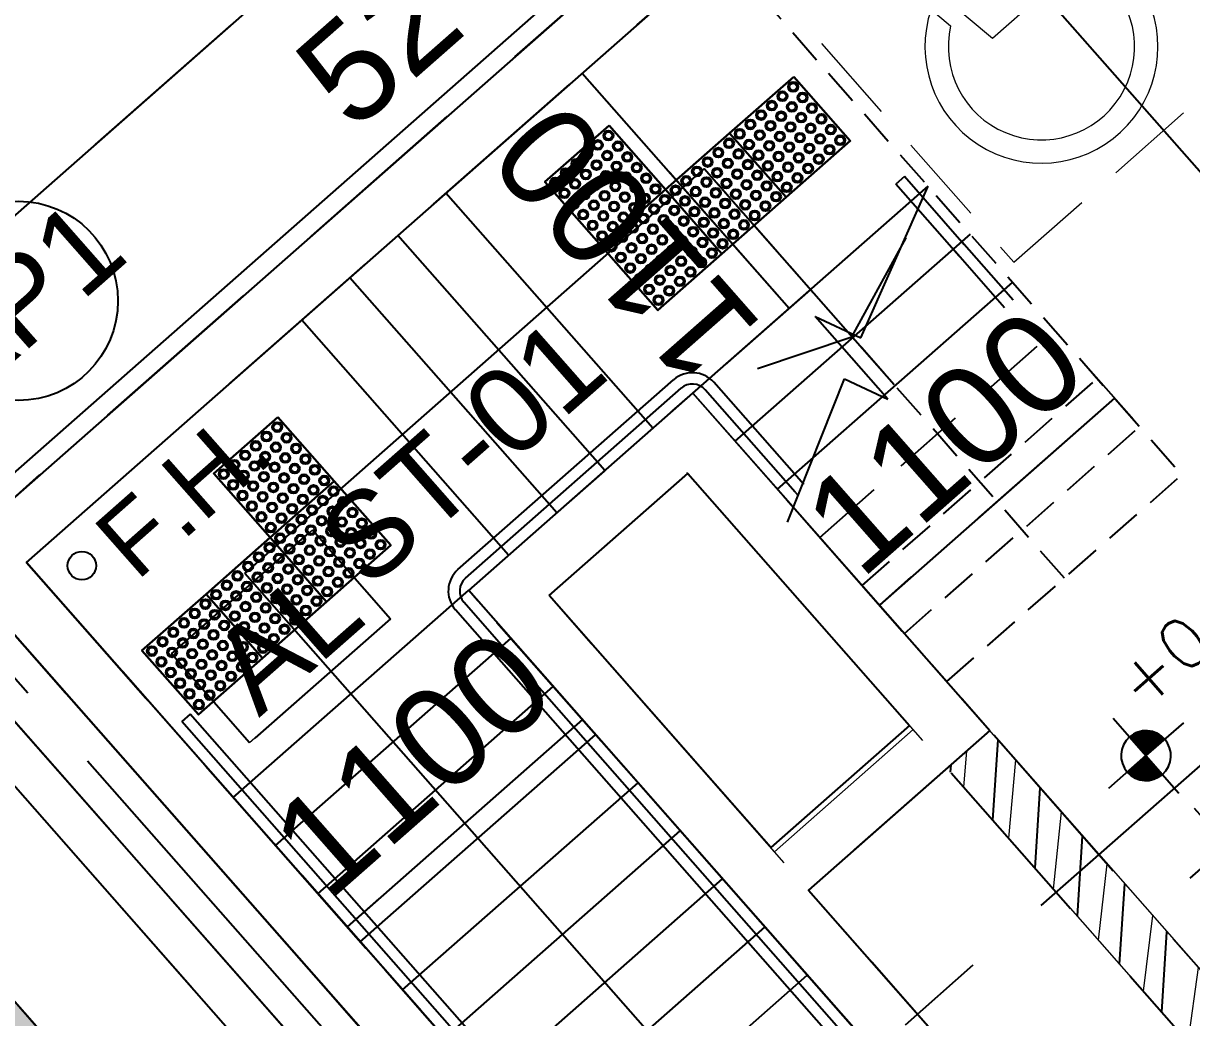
# Model space of a CAD drawing. Header units: millimetres. Extents: x 833946797 to 834440930, y 817746008 to 818399503.
# Drawn here: x 834303203 to 834307306, y 817957197 to 817960690 of the extents above; entities that cross this region are included whole.
import ezdxf
from ezdxf.enums import TextEntityAlignment as Align

# ---------------------------------------------------------------- set-up
doc = ezdxf.new("R2010")
doc.units = ezdxf.units.MM
doc.header["$LTSCALE"] = 100
for name, pattern in [('3B50A-DLN-ARC-DWG-1002-P00-LB02$0$HIDDENX2', [19.049999999999997, 12.7, -6.35]), ('Grid Line', [22.224999999999994, 12.7, -3.174999999999999, 3.174999999999999, -3.174999999999999]), ('Hidden', [9.524999999999999, 6.35, -3.175])]:
    doc.linetypes.add(name, pattern=pattern)
for name, color, linetype in [('+C-160', 160, 'Hidden'), ('000-Tactile-l', 8, 'Continuous'), ('3B50A-DLN-ARC-DWG-1002-P00-LB02$0$DLN240__', 1, 'Continuous'), ('A-COLS', 3, 'Continuous'), ('DLN020__', 6, 'Continuous'), ('DLN030_1', 1, 'Continuous'), ('DLN030_2', 1, 'Continuous'), ('DLN0401_', 7, 'Continuous'), ('DLN0403__Room Name', 7, 'Continuous'), ('DLN060__', 7, 'Continuous'), ('DLN240__', 1, 'Continuous'), ('DLN580__', 4, 'Continuous'), ('DLN660', 1, 'Continuous'), ('DLN810__', 1, 'Continuous'), ('LEVEL', 7, 'Continuous'), ('TRS', 251, 'Continuous')]:
    doc.layers.add(name, color=color, linetype=linetype)
doc.layers.add('000-helpline', color=30, linetype='Continuous', lineweight=30, plot=False)
for name, color, linetype, lineweight in [('3B50A-DLN-ARC-DWG-1002-P00-LB02$0$A-WALL', 7, 'Continuous', 9), ('A-WALL', 7, 'Continuous', 9), ('A030_1', 1, 'Continuous', 13)]:
    doc.layers.add(name, color=color, linetype=linetype, lineweight=lineweight)
doc.styles.add('romans', font='romans.shx')
doc.styles.get("Standard").update_dxf_attribs({"font": 'swiss.ttf'})
doc.styles.add('Swis721tBT', font='swissl.ttf')
doc.dimstyles.new('INTDIM', dxfattribs={"dimtxt": 200, "dimasz": 125, "dimexe": 100, "dimexo": 150, "dimgap": 80, "dimtad": 1, "dimdec": 0, "dimzin": 9, "dimdsep": 46, "dimtxsty": 'Swis721tBT', "dimblk": 'OPEN30', "dimcen": -125, "dimclrd": 256, "dimclre": 256, "dimclrt": 2, "dimaunit": 1, "dimadec": 1, "dimazin": 0, "dimtfac": 0.4444444444444444, "dimtdec": 0, "dimtix": 1, "dimtmove": 2, "dimatfit": 3, "dimldrblk": 'OPEN30', "dimfxl": 0, "dimtolj": 1, "dimlwd": -1, "dimlwe": -1, "dimarcsym": 0})
doc.dimstyles.new('INTDIM350', dxfattribs={"dimtxt": 350, "dimasz": 200, "dimexe": 100, "dimexo": 150, "dimgap": 100, "dimtad": 1, "dimdec": 0, "dimzin": 9, "dimdsep": 46, "dimtxsty": 'Swis721tBT', "dimblk": 'OPEN30', "dimcen": -125, "dimclrd": 256, "dimclre": 256, "dimclrt": 2, "dimaunit": 1, "dimadec": 1, "dimazin": 0, "dimtfac": 0.4444444444444444, "dimtdec": 0, "dimtix": 1, "dimtmove": 2, "dimatfit": 3, "dimldrblk": 'OPEN30', "dimfxl": 0, "dimtolj": 1, "dimlwd": -1, "dimlwe": -1, "dimarcsym": 0})

# ---------------------------------------------------------------- blocks, each defined once
blk = doc.blocks.new('_Open30')
at = {"color": 0, "linetype": 'ByBlock', "lineweight": -2}
for p, q in [((-1, 0.26794919), (0, 0)), ((0, 0), (-1, -0.26794919)), ((0, 0), (-1, 0))]:
    blk.add_line(p, q, dxfattribs=at)
blk = doc.blocks.new('*D31')
at = {"layer": 'Defpoints', "color": 0}
for p in [(834269376.5387943, 817985820.25019), (834268234.7778906, 817984815.4150443), (834325664.7353452, 817921861.8345668)]:
    blk.add_point(p, dxfattribs=at)
at = {"layer": 'DLN030_1', "linetype": 'Continuous'}
for p, q in [((834269263.9359512, 817985721.151251), (834268159.7093285, 817984749.349085)), ((834324390.8433706, 817921007.1372913), (834268366.9098094, 817984665.2779201)), ((834325552.1325022, 817921762.7356277), (834324447.9067273, 817920790.9342079))]:
    blk.add_line(p, q, dxfattribs=at)
at = {"layer": 'DLN030_1', "xscale": 200, "yscale": 200, "zscale": 200}
for p, rotation in [((834268234.7778906, 817984815.4150443), 131.3501965874743), ((834324522.9752893, 817920857.0001671), 311.3501965874743)]:
    blk.add_blockref('_Open30', p, dxfattribs=dict(at, rotation=rotation))
at = {"layer": 'DLN030_1', "color": 2, "insert": (834295470.9447272, 817953435.6145866), "char_height": 400, "attachment_point": 5, "rotation": 311.3501965874743, "style": 'Swis721tBT'}
blk.add_mtext('\\A1;85200', dxfattribs=at)
blk = doc.blocks.new('DLN_Parking - Parking - 2500 x 5000 _WL_-1652366-Car Park_B2_F')
at = {"layer": 'DLN660'}
blk.add_line((0, 0), (0, -5000), dxfattribs=at)
blk = doc.blocks.new('*D87')
at = {"layer": 'Defpoints', "color": 0}
for p in [(834269376.2746248, 817985820.550355), (834268234.5137215, 817984815.7152096), (834325664.4711761, 817921862.134732)]:
    blk.add_point(p, dxfattribs=at)
at = {"layer": 'DLN030_1', "linetype": 'Continuous'}
for p, q in [((834269263.6717818, 817985721.4514159), (834268159.4451594, 817984749.6492503)), ((834324390.5792006, 817921007.4374559), (834268366.6456403, 817984665.5780855)), ((834325551.8683331, 817921763.035793), (834324447.6425574, 817920791.2343724))]:
    blk.add_line(p, q, dxfattribs=at)
at = {"layer": 'DLN030_1', "xscale": 200, "yscale": 200, "zscale": 200}
for p, rotation in [((834268234.5137215, 817984815.7152096), 131.3501965866839), ((834324522.7111194, 817920857.3003317), 311.3501965866839)]:
    blk.add_blockref('_Open30', p, dxfattribs=dict(at, rotation=rotation))
at = {"layer": 'DLN030_1', "color": 2, "insert": (834295470.6805582, 817953435.9147519), "char_height": 400, "attachment_point": 5, "rotation": 311.35019658668386, "style": 'Swis721tBT'}
blk.add_mtext('\\A1;85200', dxfattribs=at)
blk = doc.blocks.new('*X5')
at = {"color": 0}
for p, q in [((45955.88296590155, 42700), (46155.82083605308, 42700)), ((45956.13663634944, 42693.75), (46155.82083605308, 42693.75)), ((45956.58659627086, 42687.5), (46155.82083605308, 42687.5)), ((45957.23417992554, 42681.25), (46155.82083605308, 42681.25)), ((45958.08132891748, 42675), (46155.82083605308, 42675)), ((45959.13062182577, 42668.75), (46155.82083605308, 42668.75)), ((45960.38531455532, 42662.5), (46155.82083605308, 42662.5)), ((45961.84939291411, 42656.25), (46155.82083605308, 42656.25)), ((45963.52763949186, 42650), (46155.82083605308, 42650)), ((45965.42571759076, 42643.75), (46155.82083605308, 42643.75)), ((45967.55027588873, 42637.5), (46155.82083605308, 42637.5)), ((45969.90907871936, 42631.25), (46155.82083605308, 42631.25)), ((45972.51116853599, 42625), (46155.82083605308, 42625)), ((45975.3670694097, 42618.75), (46155.82083605308, 42618.75)), ((45978.48904368043, 42612.5), (46155.82083605308, 42612.5)), ((45981.89141854007, 42606.25), (46155.82083605308, 42606.25)), ((45985.59100621493, 42600), (46155.82083605308, 42600)), ((45989.60765168721, 42593.75), (46155.82083605308, 42593.75)), ((45993.96495773042, 42587.5), (46155.82083605308, 42587.5)), ((45998.69126201334, 42581.25), (46155.82083605308, 42581.25)), ((46003.82098168398, 42575), (46155.82083605308, 42575)), ((46009.39650945896, 42568.75), (46155.82083605308, 42568.75)), ((46015.47096569654, 42562.5), (46155.82083605308, 42562.5)), ((46022.11233295992, 42556.25), (46155.82083605308, 42556.25)), ((46029.4099326874, 42550), (46155.82083605308, 42550)), ((46037.48510949494, 42543.75), (46155.82083605308, 42543.75)), ((46046.51005492607, 42537.5), (46155.82083605308, 42537.5)), ((46056.74397416842, 42531.25), (46155.82083605308, 42531.25)), ((46068.61144864996, 42525), (46155.82083605308, 42525)), ((46082.90578313846, 42518.75), (46155.82083605308, 42518.75)), ((46101.51054575652, 42512.5), (46155.82083605308, 42512.5)), ((46133.36008534408, 42506.25), (46155.82083605308, 42506.25))]:
    blk.add_line(p, q, dxfattribs=at)
blk = doc.blocks.new('*X4')
at = {"color": 0}
for p, q in [((46155.82083605308, 42900), (46200.19499327346, 42900)), ((46155.82083605308, 42893.75), (46221.90936394812, 42893.75)), ((46155.82083605308, 42887.5), (46237.60222886274, 42887.5)), ((46155.82083605308, 42881.25), (46250.32254979523, 42881.25)), ((46155.82083605308, 42875), (46261.15281880532, 42875)), ((46155.82083605308, 42868.75), (46270.62917321041, 42868.75)), ((46155.82083605308, 42862.5), (46279.06432258031, 42862.5)), ((46155.82083605308, 42856.25), (46286.65980066876, 42856.25)), ((46155.82083605308, 42850), (46293.55459136389, 42850)), ((46155.82083605308, 42843.75), (46299.84935768103, 42843.75)), ((46155.82083605308, 42837.5), (46305.6197603913, 42837.5)), ((46155.82083605308, 42831.25), (46310.92433512129, 42831.25)), ((46155.82083605308, 42825), (46315.8094235008, 42825)), ((46155.82083605308, 42818.75), (46320.31240362975, 42818.75)), ((46155.82083605308, 42812.5), (46324.46388658926, 42812.5)), ((46155.82083605308, 42806.25), (46328.28925688629, 42806.25)), ((46155.82083605308, 42800), (46331.80978137356, 42800)), ((46155.82083605308, 42793.75), (46335.04342549239, 42793.75)), ((46155.82083605308, 42787.5), (46338.0054656343, 42787.5)), ((46155.82083605308, 42781.25), (46340.70895613168, 42781.25)), ((46155.82083605308, 42775), (46343.16509039923, 42775)), ((46155.82083605308, 42768.75), (46345.38348355208, 42768.75)), ((46155.82083605308, 42762.5), (46347.37239573649, 42762.5)), ((46155.82083605308, 42756.25), (46349.13890998229, 42756.25)), ((46155.82083605308, 42750), (46350.68907460933, 42750)), ((46155.82083605308, 42743.75), (46352.02801759425, 42743.75)), ((46155.82083605308, 42737.5), (46353.16003838917, 42737.5)), ((46155.82083605308, 42731.25), (46354.08868132608, 42731.25)), ((46155.82083605308, 42725), (46354.81679369925, 42725)), ((46155.82083605308, 42718.75), (46355.34657085896, 42718.75)), ((46155.82083605308, 42712.5), (46355.67959002734, 42712.5)), ((46155.82083605308, 42706.25), (46355.81683408978, 42706.25))]:
    blk.add_line(p, q, dxfattribs=at)
blk = doc.blocks.new('ELFIN')
at = {"layer": 'LEVEL'}
for p, q in [((0, 0.5), (0, 0)), ((0, 0), (-0.5, 0)), ((0, 0), (0, -0.5)), ((0.5, 0), (0, 0))]:
    blk.add_line(p, q, dxfattribs=at)
for start, end in [(90, 180), (0, 90), (180, 270), (270, 0)]:
    blk.add_arc((0, 0), 0.25, start, end, dxfattribs=at)
at = {"layer": 'LEVEL', "xscale": 0.00125, "yscale": 0.00125, "zscale": 0.00125}
for name in ['*X4', '*X5']:
    blk.add_blockref(name, (-57.69477604507119, -53.38123098095821), dxfattribs=at)
at = {"layer": 'LEVEL', "style": 'romans'}
blk.add_attdef('ELFIN', (0.2542374787153676, 0.3469263632723596), '', height=0.5, dxfattribs=at)
blk = doc.blocks.new('ELEX')
at = {"layer": 'LEVEL'}
for p, q in [((0, 0.5), (0, -0.5)), ((0.5, 0), (-0.5, 0))]:
    blk.add_line(p, q, dxfattribs=at)
blk.add_circle((0, 0), 0.25, dxfattribs=at)
at = {"layer": 'LEVEL', "style": 'romans'}
blk.add_attdef('ELEX', (0.2567988680821145, 0.3535533905960619), '', height=0.5, dxfattribs=at)
blk = doc.blocks.new('A$C5E2A663B')
at = {"layer": 'A030_1', "color": 2}
for p, q in [((-559.3078672885895, 242.7816433906555), (-459.8532469272614, -402.3977255821228)), ((-438.418961763382, 174.604832649231), (-397.8209729194641, -88.76136207580566)), ((-397.8209729194641, -88.76136207580566), (-97.82097315788269, -88.76136219501495)), ((-97.82097315788269, -88.76136219501495), (-97.82097315788269, -197.8522710800171)), ((-555.3077924251556, -184.4782420396805), (-541.6714286804199, -272.93969810009)), ((-381.0045721530914, -197.8522710800171), (-97.82097315788269, -197.8522710800171)), ((-381.0045721530914, -197.8522710800171), (-366.290221452713, -293.3068165779114)), ((-366.290221452713, -293.3068165779114), (42.80068755149841, -293.3068165779114)), ((42.80068755149841, -293.3068165779114), (294.7353506088257, -729.6704527139664)), ((-459.8532469272614, -402.3977255821228), (-4.437061548233032, -402.3977255821228)), ((-4.437061548233032, -402.3977255821228), (259.7965619564056, -860.0637871026993)), ((-25.53643608093262, -502.2161735296249), (48.08542418479919, -629.7329759597778)), ((436.4485986232758, -647.8522711992264), (294.7353506088257, -729.6704527139664)), ((436.4485986232758, -647.8522711992264), (484.1758711338043, -730.5183324813843)), ((484.1758711338043, -730.5183324813843), (259.7965619564056, -860.0637871026993))]:
    blk.add_line(p, q, dxfattribs=at)
at = {"layer": 'A030_1', "color": 2, "linetype": 'Hidden', "ltscale": 0.5}
blk.add_lwpolyline([(-923.4896106719971, -1043.306816697121), (576.5103895664215, -1043.306816577911), (576.5103895664215, 456.6931834220886), (-923.4896104335785, 456.6931834220886)], close=True, dxfattribs=at)
at = {"layer": 'A030_1', "color": 2}
for centre, radius, start, end in [((-466.6663129329681, 265.7840923070908), 95.45454545454545, 287.212978721363, 193.9442709780246), ((-350.7623379230499, -538.761362195015), 409.0909090909091, 119.999999378075, 347.1514244592814), ((-350.7623379230499, -538.761362195015), 327.2727272727273, 125.6853446878226, 6.411359986857573)]:
    blk.add_arc(centre, radius, start, end, dxfattribs=at)
blk = doc.blocks.new('*D111')
at = {"layer": 'Defpoints', "color": 0}
for p in [(834304767.0503846, 817958698.020283, 0.003737499523207038), (834303940.5180442, 817957970.609913, -0.003396498863367015), (834304339.8326082, 817957516.8819841)]:
    blk.add_point(p, dxfattribs=at)
at = {"layer": 'DLN030_2', "linetype": 'Continuous'}
for p, q in [((834304866.1493223, 817958585.4174385), (834305232.4309065, 817958169.2237916)), ((834305166.3649482, 817958244.2923546), (834304339.8326082, 817957516.8819841)), ((834304039.6169819, 817957858.0070686), (834304405.8985666, 817957441.8134211))]:
    blk.add_line(p, q, dxfattribs=at)
at = {"layer": 'DLN030_2', "color": 2, "insert": (834304568.1993122, 817958090.6823158), "char_height": 350, "attachment_point": 5, "rotation": 41.350195827995705, "style": 'Swis721tBT'}
blk.add_mtext('\\A1;1100', dxfattribs=at)
blk = doc.blocks.new('*D112')
at = {"layer": 'Defpoints', "color": 0}
for p in [(834305165.8458999, 817960513.7845454), (834304828.0185691, 817960216.4711893, -0.003396498857455299), (834305554.7439053, 817959390.7172297, 0.06218807809636929)]:
    blk.add_point(p, dxfattribs=at)
at = {"layer": 'DLN030_2', "linetype": 'Continuous'}
for p, q in [((834304940.6214135, 817960315.5701269), (834305240.9144628, 817960579.8505038)), ((834305892.5712367, 817959688.0305865), (834305165.8458998, 817960513.7845454)), ((834305667.3467497, 817959489.8161672), (834305967.6397997, 817959754.0965449))]:
    blk.add_line(p, q, dxfattribs=at)
at = {"layer": 'DLN030_2', "color": 2, "insert": (834305319.1134219, 817959916.0081), "char_height": 350, "attachment_point": 5, "rotation": 131.3501958279957, "style": 'Swis721tBT'}
blk.add_mtext('\\A1;1100', dxfattribs=at)
blk = doc.blocks.new('*D113')
at = {"layer": 'Defpoints', "color": 0}
for p in [(834306826.189967, 817959611.0397952, 0.06218807832831344), (834306000.4265478, 817958884.3059969, 0.06218807833270121), (834306209.6536403, 817958646.5681732)]:
    blk.add_point(p, dxfattribs=at)
at = {"layer": 'DLN030_2', "linetype": 'Continuous'}
for p, q in [((834306925.2889047, 817959498.4369507), (834307101.4830852, 817959298.2333322)), ((834307035.4171268, 817959373.301895), (834306209.6536403, 817958646.5681732)), ((834306099.5254854, 817958771.7031524), (834306275.7195987, 817958571.4996103))]:
    blk.add_line(p, q, dxfattribs=at)
at = {"layer": 'DLN030_2', "color": 2, "insert": (834306437.6359174, 817959220.0301806), "char_height": 350, "attachment_point": 5, "rotation": 41.350195827995705, "style": 'Swis721tBT'}
blk.add_mtext('\\A1;1100', dxfattribs=at)
blk = doc.blocks.new('hazard warning tactile')
at = {"layer": '000-helpline', "ltscale": 0.015}
blk.add_lwpolyline([(-3.576278686523438e-07, -3.576278686523438e-07), (225.2042717933655, 198.199484705925), (423.4037568569183, -27.00478756427765), (198.1994845867157, -225.2042725086212)], close=True, dxfattribs=at)
at = {"layer": '000-Tactile-l', "ltscale": 0.015}
for centre, radius in [((222.9538729190826, 162.9158382415771), 17.5), ((222.9538729190826, 162.9158382415771), 12.5), ((185.419827580452, 129.8825906515121), 17.5), ((185.419827580452, 129.8825906515121), 12.5), ((255.9871203899384, 125.3817927837372), 17.5), ((255.9871203899384, 125.3817927837372), 12.5), ((147.8857822418213, 96.84934318065643), 17.5), ((147.8857822418213, 96.84934318065643), 12.5), ((218.4530750513077, 92.34854531288147), 17.5), ((218.4530750513077, 92.34854531288147), 12.5), ((289.0203678607941, 87.8477474451065), 17.5), ((289.0203678607941, 87.8477474451065), 12.5), ((72.81769144535065, 30.78284823894501), 17.5), ((72.81769144535065, 30.78284823894501), 12.5), ((110.3517367839813, 63.81609570980072), 17.5), ((110.3517367839813, 63.81609570980072), 12.5), ((143.3849843740463, 26.28205037117004), 17.5), ((180.9190295934677, 59.31529796123505), 17.5), ((180.9190295934677, 59.31529796123505), 12.5), ((251.4863225221634, 54.81449997425079), 17.5), ((251.4863225221634, 54.81449997425079), 12.5), ((322.0536153316498, 50.31370210647583), 17.5), ((322.0536153316498, 50.31370210647583), 12.5), ((35.28364610671997, -2.250399112701416), 17.5), ((35.28364610671997, -2.250399112701416), 12.5), ((105.8509389162064, -6.751197099685669), 17.5), ((105.8509389162064, -6.751197099685669), 12.5), ((143.3849843740463, 26.28205037117004), 12.5), ((176.418231844902, -11.25199496746063), 17.5), ((176.418231844902, -11.25199496746063), 12.5), ((213.9522770643234, 21.78125250339508), 17.5), ((213.9522770643234, 21.78125250339508), 12.5), ((246.9855246543884, -15.75279295444489), 17.5), ((284.5195699930191, 17.28045451641083), 17.5), ((284.5195699930191, 17.28045451641083), 12.5), ((355.0868628025055, 12.77965676784515), 17.5), ((355.0868628025055, 12.77965676784515), 12.5), ((68.31689357757568, -39.78444457054138), 17.5), ((68.31689357757568, -39.78444457054138), 12.5), ((138.8841863870621, -44.28524243831635), 17.5), ((138.8841863870621, -44.28524243831635), 12.5), ((209.4514793157578, -48.78604030609131), 17.5), ((209.4514793157578, -48.78604030609131), 12.5), ((246.9855246543884, -15.75279295444489), 12.5), ((280.0187721252441, -53.28683817386627), 17.5), ((280.0187721252441, -53.28683817386627), 12.5), ((317.5528174638748, -20.25359070301056), 17.5), ((317.5528174638748, -20.25359070301056), 12.5), ((350.5860649347305, -57.78763616085052), 17.5), ((388.1201102733612, -24.75438868999481), 17.5), ((388.1201102733612, -24.75438868999481), 12.5), ((101.3501411676407, -77.31849002838135), 17.5), ((101.3501411676407, -77.31849002838135), 12.5), ((171.9174338579178, -81.81928777694702), 17.5), ((171.9174338579178, -81.81928777694702), 12.5), ((242.4847266674042, -86.32008576393127), 17.5), ((242.4847266674042, -86.32008576393127), 12.5), ((313.0520195960999, -90.82088363170624), 17.5), ((313.0520195960999, -90.82088363170624), 12.5), ((350.5860649347305, -57.78763616085052), 12.5), ((134.3833885192871, -114.8525352478027), 17.5), ((134.3833885192871, -114.8525352478027), 12.5), ((204.9506814479828, -119.353333234787), 17.5), ((204.9506814479828, -119.353333234787), 12.5), ((275.5179741382599, -123.854131102562), 17.5), ((275.5179741382599, -123.854131102562), 12.5), ((167.4166359901428, -152.3865807056427), 17.5), ((167.4166359901428, -152.3865807056427), 12.5), ((237.9839289188385, -156.8873784542084), 17.5), ((237.9839289188385, -156.8873784542084), 12.5), ((200.4498834609985, -189.9206259250641), 17.5), ((200.4498834609985, -189.9206259250641), 12.5)]:
    blk.add_circle(centre, radius, dxfattribs=at)
blk = doc.blocks.new('A$C029C5A43')
at = {"layer": '+C-160'}
for p, q in [((21520.96153783798, 92815.69955420494, -0.07028772469116418), (21520.96153044701, 45595.27841305733, -0.07028772469116418)), ((22020.96153759956, 92315.69955408573, -0.07028772469116418), (22020.96153092384, 45595.27841293812, -0.07028772469116418)), ((22170.96153831482, 90065.70023024082), (22170.68542146683, 6565.696459531784)), ((22370.68542098999, 6565.696459889412), (22370.98797106743, 90065.69955265522)), ((22770.96153688431, 50315.70351707935), (27770.96153688431, 50315.70351696014)), ((22370.96153879166, 49574.06483328342, -0.07270274311930496), (22372.39895939827, 45369.10115909576, -0.07270274311930496)), ((27570.96155166626, 49574.06373989582, -0.07270274311930496), (22575.72034215927, 49574.06417608261, -0.07270274311930496)), ((22570.96154499054, 49373.95072376728, -0.07028772468947869), (22570.96154236794, 43465.69956088066, -0.003396498842129073)), ((22570.96154117584, 45368.95063209534, -0.07270274311930494), (22570.9615380764, 49373.95072376728, -0.07270274311930494)), ((22570.9615380764, 49373.95072376728, -0.07270274311930494), (27370.96137261391, 49373.95072221756, -0.07270274311930494)), ((24870.94522857666, 49373.55086708069), (25270.97026920319, 49373.5508671999)), ((25170.97026920319, 48273.55117821693), (25170.97026896477, 49373.5508671999)), ((25270.97014164925, 47828.94716310501, -0.09980824166997636), (25270.96121263504, 48838.76496267319, -0.0004793040759554779)), ((22740.48839950562, 48796.45698463917), (23400.48839950562, 48796.45698463917)), ((22740.48839974403, 48380.45698463917), (22740.48839950562, 48796.45698463917)), ((23400.48839950562, 48796.45698463917), (23400.48839950562, 48380.45698475838)), ((23400.48839950562, 48380.45698475838), (22740.48839974403, 48380.45698463917)), ((23671.99718332291, 45368.95165657997, 0.003737499523207038), (23671.99812746048, 48273.95080816746, 0.003737499523207038)), ((23671.99718165398, 44590.98963713646, 0.003737499523310803), (23671.99717879295, 48273.95075774193, 0.003737499530995489)), ((23671.99812746048, 48273.95080816746, 0.003737499523207038), (24720.94289493561, 48273.95108437538, 0.003737499523207038)), ((24720.94289493561, 48273.95108437538, 0.003737499523207038), (24720.94288945198, 47795.68405997753, 0.003737499523207038)), ((24870.94522738457, 48273.55117797852), (25270.97026920319, 48273.55117809772)), ((22570.96156215668, 48123.95080900192), (22570.96156215668, 47569.53277933598)), ((23671.99814462662, 48123.95080816746), (23671.99814462662, 47569.53277921677)), ((23871.99747157097, 48073.95094645023, 0.01490013960830909), (24520.99362182617, 48073.95094633102, 0.01490013960830909)), ((23871.99746656418, 46895.26291811466, 0.01490013960830909), (23871.99747157097, 48073.95094645023, 0.01490013960830909)), ((24520.99362182617, 48073.95094633102, 0.01490013960830909), (24520.99361634254, 46895.26291799545, 0.01490013960830909)), ((24670.94915628433, 47713.95103156567, 0.003737499652179482), (25153.46718668938, 47959.59657418728, 0.003737499652179482)), ((24720.94288945198, 47795.68405997753, 0.003737499523207038), (24720.95420074463, 46695.26291823387, 0.003737499523207038)), ((23671.99814462662, 47669.53277933598), (22570.96156215668, 47669.53277933598)), ((24720.94734811783, 47448.95103371143), (24720.94734811783, 47182.25678217411)), ((25820.95972895622, 47448.95113551617), (25820.95972895622, 47182.2567820549)), ((25820.95972895622, 47282.2567820549), (24720.94734811783, 47282.2567820549)), ((24520.99361634254, 46895.26291799545, 0.01490013960830909), (23871.99746656418, 46895.26291811466, 0.01490013960830909)), ((24720.95420074463, 46695.26291823387, 0.003737499523207038), (23871.99718284607, 46695.26291811466, 0.003737499523207038)), ((23871.99718284607, 46695.26291811466, 0.003737499523207038), (23871.99718236923, 45368.95160639286, 0.003737499523207038)), ((23871.99717950821, 44770.9896376133, 0.001897787756496197), (23871.9971807003, 46673.95070612431, -0.06812021008789929)), ((24520.95435762405, 46676.39296793938), (24539.42445278168, 46694.86306285858)), ((24520.95435714722, 46673.95070636272, 0.003737499523207038), (24520.95436000824, 44770.98964297771, -0.1168173161568121)), ((24720.9543607235, 46674.4895529747, -0.1623894537269735), (24720.74271965027, 44590.98965036869, -0.162389453726064)), ((24520.95435810089, 46451.88656520844), (24720.95420503616, 46651.88641214371)), ((24520.95435857773, 46227.38016283512), (24720.95422172546, 46427.38002586365)), ((24520.95435905457, 46002.87375998497), (24720.95423865318, 46202.8736397028)), ((24520.9543595314, 45778.36735737324), (24720.95425534248, 45978.36725342274)), ((24520.95435976982, 45553.86095488071), (24720.95427203178, 45753.86086702347))]:
    blk.add_line(p, q, dxfattribs=at)
at = {"layer": '+C-160', "lineweight": 18}
for p, q in [((22570.96153783798, 49373.95103502274, 0.07438211913506898), (25820.96153736115, 49373.95072257519, 0.07568905269909817)), ((22570.96153831482, 47775.68405926228), (22570.9615380764, 49373.95072376728)), ((24720.93275856972, 49374.06384527683, 0.003737499529961358), (27370.961373806, 49374.06384468079)), ((23671.59803581238, 48273.95075798035, 0.003737500118977666), (24720.9428896904, 48273.95113360882, 0.06218807833270121)), ((24720.94827103615, 47739.40512657166, 0.0090647845052136), (24720.94521045685, 48273.95103359222, 0.06218807809636923)), ((23871.99687623978, 46823.95070755482, -0.1018184874086026), (23871.9974656105, 48073.95083010197, 0.01490013962029474)), ((23871.99720144272, 48073.95083010197, 0.01490012492832365), (24520.94522953033, 48073.95106256008, 0.05104781017853807)), ((24520.99361586571, 46823.95070779324, -0.2212354920772866), (24520.94522881508, 48078.28205800056, -0.1493777824614169)), ((22570.9614136219, 47795.68456244469, 0.07028772517529311), (22570.96149206161, 43465.69956088066, 0.0256525118807597)), ((24720.95436525345, 46673.95070612431, -0.168547619354348), (24720.94920873642, 47575.68405997753, -0.00720585224910314)), ((23871.97298526764, 46875.26291775703, -0.00901714847559422), (24520.96942257881, 46875.26291847229, 0.009017148475594122))]:
    blk.add_line(p, q, dxfattribs=at)
at = {"layer": '+C-160', "linetype": 'Hidden', "ltscale": 0.2}
for p, q in [((25820.9597928524, 49373.95072281361, -0.07270274311930496), (25820.95979237556, 46923.95113527775, 0.06218807832831344)), ((25270.953602314, 46923.9510846138, 0.06218807833050732), (25270.95982599258, 48810.70375454426, 0.06218807834864498)), ((24720.93257522583, 47775.68405997753, 0.003737499529961441), (24720.93257832527, 47739.39713764191, 0.00622770659937201)), ((24720.93259358406, 47575.68406009674, 0.01746259340310777), (24720.9326543808, 46923.95103287697, 0.06218807835375623)), ((24720.94736933708, 47373.95103371143, 0.06218807833270121), (25820.95975065231, 47373.95113515854, 0.06218807832831344)), ((24720.9473900795, 47148.95103347301, 0.06218807833270121), (25820.95977115631, 47148.95113539696, 0.06218807832831344)), ((24720.94741082191, 46923.95103311539, 0.06218807833270121), (25820.95979213715, 46923.95113515854, 0.06218807832831344))]:
    blk.add_line(p, q, dxfattribs=at)
at = {"layer": '+C-160', "linetype": '3B50A-DLN-ARC-DWG-1002-P00-LB02$0$HIDDENX2', "ltscale": 0.2}
blk.add_line((24720.94734811783, 47598.95103347301, 0.06218807833270121), (25820.95972895622, 47598.95113563538, 0.06218807832831344), dxfattribs=at)
blk = doc.blocks.new('*D161')
at = {"layer": 'Defpoints', "color": 0}
for p in [(834306835.0141159, 817962249.88392, -0.07270274311930497), (834302887.9972938, 817958863.8275416), (834302932.6236534, 817958813.1200857, -0.07270274311930497)]:
    blk.add_point(p, dxfattribs=at)
at = {"layer": 'DLN030_2', "linetype": 'Continuous'}
for p, q in [((834306735.9151783, 817962362.4867644), (834306725.4961613, 817962374.3255486)), ((834306641.4249939, 817962167.1250689), (834303038.1344197, 817958995.9594584)), ((834302833.5247158, 817958925.7229301), (834302821.9313354, 817958938.8961046))]:
    blk.add_line(p, q, dxfattribs=at)
at = {"layer": 'DLN030_2', "xscale": 200, "yscale": 200, "zscale": 200}
for p, rotation in [((834306791.5621197, 817962299.2569857), 41.35019583601527), ((834302887.9972938, 817958863.8275416), 221.3501958360152)]:
    blk.add_blockref('_Open30', p, dxfattribs=dict(at, rotation=rotation))
at = {"layer": 'DLN030_2', "color": 2, "insert": (834304654.8802407, 817960791.63741), "char_height": 350, "attachment_point": 5, "rotation": 41.35019583601528, "style": 'Swis721tBT'}
blk.add_mtext('\\A1;5200', dxfattribs=at)

msp = doc.modelspace()

# ---------------------------------------------------------------- hatches: boundary and pattern name
at = {"layer": 'A-WALL'}
h = msp.add_hatch(dxfattribs=at)
h.set_pattern_fill('ANSI31', scale=50, angle=-6.361109362927034e-15)
h.set_pattern_definition([(86.3501958279957, (-1.192092895507812e-07, 1.192092895507812e-07), (-158.4280186349138, 10.10571182131174), [])])
h.paths.add_polyline_path([(834307200.4974269, 817955932.9734577), (834307837.6384995, 817956493.7053415), (834307870.6714766, 817956456.1710544), (834308020.9674804, 817956588.4427956), (834306597.7260755, 817958205.6246773), (834306447.5890666, 817958073.4928635), (834307718.8786505, 817956628.9685711), (834307231.7158242, 817956200.2287859), (834306836.6665211, 817956649.1102448), (834306686.5293629, 817956516.9783665)])
at = {"layer": 'DLN060__'}
h = msp.add_hatch(dxfattribs=at)
h.set_pattern_fill('EARTH', color=251, scale=150, angle=45.00000000000045)
h.set_pattern_definition([(86.35019582799568, (1453154.080526948, 238293.1648491621), (-889.9338408816122, 1011.202382737353), [952.4999999999997, -952.4999999999997]), (86.35019582799568, (1452797.617485166, 238315.9027007818), (-889.9338408816122, 1011.202382737353), [952.4999999999997, -952.4999999999997]), (86.35019582799568, (1452441.154443264, 238338.6405525208), (-889.9338408816122, 1011.202382737353), [952.4999999999997, -952.4999999999997]), (176.3501958279956, (1452329.91271317, 238465.0408502817), (-1011.202382737353, -889.9338408816122), [952.4999999999997, -952.4999999999997]), (176.3501958279956, (1452352.650564909, 238821.5038923025), (-1011.202382737353, -889.9338408816122), [952.4999999999997, -952.4999999999997]), (176.3501958279956, (1452375.388416171, 239177.9669340849), (-1011.202382737353, -889.9338408816122), [952.4999999999997, -952.4999999999997])])
edge = h.paths.add_edge_path()
edge.add_line((834303001.7276638, 817954269.3640027), (834304578.4320031, 817955656.4492704))
edge.add_line((834304578.4320035, 817955656.4492706), (834331037.8483403, 817925591.4898139))
edge.add_line((834331037.84834, 817925591.4898137), (834375206.4562329, 817964463.1732086))
edge.add_line((834375206.4562325, 817964463.1732087), (834374060.8627851, 817980844.7536951))
edge.add_line((834374060.8627853, 817980844.7536948), (834339581.52124, 818020021.9484737))
edge.add_arc((834332615.9355372, 818013881.6562957), 9285.611030570026, 41.3967707884505, 99.60462301211987)
edge.add_line((834331066.6470942, 818023037.1069965), (834322069.7839626, 818033259.9453678))
edge.add_line((834322069.7839628, 818033259.9453679), (834273725.6293017, 817990713.4683118))
edge.add_line((834273725.6293014, 817990713.4683118), (834304578.4320035, 817955656.4492704))
edge.add_line((834304578.4320037, 817955656.4492702), (834303001.7276647, 817954269.3640032))
edge.add_line((834303001.7276647, 817954269.3640034), (834270761.539974, 817990902.8227202))
edge.add_line((834270761.5399741, 817990902.8227199), (834322258.575107, 818036224.0691499))
edge.add_line((834322258.5751069, 818036224.0691499), (834331970.2700638, 818025188.991452))
edge.add_arc((834332622.2949393, 818013717.2690969), 11490.23717038002, 42.02614068141469, 93.25305315063548, ccw=False)
edge.add_line((834341157.6965528, 818021409.6334623), (834375550.7708069, 817982329.9209781))
edge.add_line((834375550.770807, 817982329.9209781), (834377279.0058944, 817963489.7294939))
edge.add_line((834377279.0058941, 817963489.7294935), (834330848.7932926, 817922627.6645511))
edge.add_line((834330848.7932928, 817922627.6645511), (834303001.7276639, 817954269.3640026))

# ---------------------------------------------------------------- linework, layer by layer
at = {"layer": '3B50A-DLN-ARC-DWG-1002-P00-LB02$0$A-WALL', "lineweight": 18}
for p, q in [((834304827.6703042, 817960216.8480363, 0.003737499529961358), (834306817.0087034, 817961967.6148381)), ((834304766.750062, 817958697.7559096, 0.003737500118977666), (834305554.4779156, 817959391.015926, 0.06218807833270121)), ((834305907.6348982, 817958989.7434757, 0.0090647845052136), (834305554.4797239, 817959391.0173842, 0.06218807809636923)), ((834305049.3187047, 817958680.0144671, 0.01490012492832365), (834305536.4745102, 817959108.748376, 0.05104781017853807)), ((834306362.3355474, 817958170.4230398, -0.2212354920772866), (834305533.613196, 817959111.9995916, -0.1493777824614169)), ((834306611.5421472, 817958189.9261796, -0.168547619354348), (834306015.7994937, 817958866.8410431, -0.00720585224910314)), ((834305875.1430216, 817957741.6571237, -0.1018184874086026), (834305049.3189032, 817958680.0146419, 0.01490013962029474)), ((834305841.2251834, 817957780.1606786, -0.00901714847559422), (834306328.4174821, 817958208.9263954, 0.009017148475594122)), ((834304256.4891123, 817957611.5822167, 0.07028772517529311), (834307117.1352606, 817954361.1247523, 0.0256525118807597))]:
    msp.add_line(p, q, dxfattribs=at)
at = {"layer": '3B50A-DLN-ARC-DWG-1002-P00-LB02$0$A-WALL'}
for p, q in [((834303213.7925452, 817958796.36403, -0.07028772468947869), (834307117.1352985, 817954361.1247857, -0.003396498842129073)), ((834307200.2332567, 817955933.2736222, 0.003737499523310803), (834304767.049693, 817958698.0196071, 0.003737499530995489)), ((834307231.4516554, 817956200.528951, 0.001897787756496197), (834305974.2421887, 817957629.0544794, -0.06812021008789929))]:
    msp.add_line(p, q, dxfattribs=at)
at = {"layer": '3B50A-DLN-ARC-DWG-1002-P00-LB02$0$DLN240__', "color": 1, "linetype": 'Hidden', "ltscale": 0.2}
for p, q in [((834305653.5195262, 817960943.5065197, -0.07270274311930496), (834307272.135234, 817959104.327037, 0.06218807832831344)), ((834306859.2535244, 817958740.9601381, 0.06218807833050732), (834305612.7569627, 817960157.3223655, 0.06218807834864498)), ((834306149.0749702, 817958715.4017442, 0.06218807833270121), (834306974.8383899, 817959442.1355424, 0.06218807832831344)), ((834306297.7233922, 817958546.497491, 0.06218807833270121), (834307123.4868115, 817959273.2312895, 0.06218807832831344)), ((834306446.3718145, 817958377.593238, 0.06218807833270121), (834307272.1352338, 817959104.3270366, 0.06218807832831344)), ((834305883.6550903, 817959016.9671799, 0.003737499529961441), (834305907.6283958, 817958989.727111, 0.00622770659937201)), ((834306015.7870209, 817958866.8300664, 0.01746259340310777), (834306446.3607371, 817958377.5834886, 0.06218807835375623))]:
    msp.add_line(p, q, dxfattribs=at)
at = {"layer": '3B50A-DLN-ARC-DWG-1002-P00-LB02$0$DLN240__', "color": 1}
for p, q in [((834306261.3716077, 817959420.3386159, -0.09980824166997636), (834305594.2190973, 817960178.3884273, -0.0004793040759554779)), ((834305886.9177729, 817958937.6030579, 0.003737499652179482), (834306086.8490424, 817959440.785798, 0.003737499652179482))]:
    msp.add_line(p, q, dxfattribs=at)
at = {"layer": '3B50A-DLN-ARC-DWG-1002-P00-LB02$0$DLN240__', "color": 1, "linetype": '3B50A-DLN-ARC-DWG-1002-P00-LB02$0$HIDDENX2', "ltscale": 0.2}
msp.add_line((834306000.426548, 817958884.3059967, 0.06218807833270121), (834306826.189967, 817959611.0397952, 0.06218807832831344), dxfattribs=at)
at = {"layer": 'A-COLS', "color": 5}
for p, q in [((834273725.3649215, 817990713.7680243, -0.07028772469116418), (834304921.9887003, 817955266.0764556, -0.07028772469116418)), ((834274431.0375282, 817990668.7550015, -0.07028772469116418), (834305297.3315153, 817955596.4062479, -0.07028772469116418))]:
    msp.add_line(p, q, dxfattribs=at)
at = {"layer": 'A-COLS'}
for points, elevation in [([(834308208.1154356, 817960689.6740432), (834306835.0141152, 817962249.8839196), (834303085.1580358, 817958949.7302679), (834302931.4481103, 817958814.4548954), (834305710.576713, 817955658.798739)], -0.07270274311930496), ([(834305859.7342366, 817955789.868013), (834303213.7925402, 817958796.3640256), (834306817.0834382, 817961967.529918), (834308057.9783136, 817960557.54213), (834308208.1154356, 817960689.6740432), (834308208.1154358, 817960689.6740438)], -0.07270274311930494), ([(834306686.2651939, 817956517.2785316), (834304767.0503716, 817958698.0202715), (834305554.4779524, 817959391.0158926), (834305870.4496416, 817959031.9877068), (834306597.4619064, 817958205.9248424), (834305960.1620733, 817957645.0532521), (834306836.4023521, 817956649.4104098), (834306686.2651935, 817956517.2785313)], 0.003737499523207038)]:
    msp.add_lwpolyline(points, dxfattribs=dict(at, elevation=elevation))
at = {"layer": 'A-COLS', "elevation": 0.01490013960830909}
msp.add_lwpolyline([(834305049.3188307, 817958680.0147331), (834305536.5109142, 817959108.7802595), (834306315.2224526, 817958223.9560916), (834305828.0303693, 817957795.1905652)], close=True, dxfattribs=at)
at = {"layer": 'A-WALL', "lineweight": 18}
for p, q in [((834303213.7923344, 817958796.3642591, 0.07438211913506898), (834305653.5208359, 817960943.5076718, 0.07568905269909817)), ((834304269.70273, 817957596.5682088), (834303213.7925402, 817958796.3640256))]:
    msp.add_line(p, q, dxfattribs=at)
at = {"layer": 'A-WALL'}
for p, q in [((834306611.1861494, 817958190.3306813, -0.1623894537269735), (834307987.5114521, 817956626.1374228, -0.162389453726064)), ((834306461.4050149, 817958057.7942576, 0.003737499523207038), (834307718.6144816, 817956629.2687361, -0.1168173161568121))]:
    msp.add_line(p, q, dxfattribs=at)
at = {"layer": 'A-WALL', "color": 4}
msp.add_lwpolyline([(834303722.5806923, 817958474.8473203), (834304218.0332077, 817958910.8826457), (834304492.8675946, 817958598.5974239), (834303997.4150794, 817958162.5620986)], close=True, dxfattribs=at)
at = {"layer": 'DLN020__', "linetype": 'Grid Line'}
for p, q in [((834361118.7104143, 818005416.1294194), (834291780.7799315, 817944393.5568396)), ((834335393.370921, 817928286.3289918), (834267840.2667311, 818005044.6865025)), ((834332165.4227146, 817925445.4927809), (834264612.3185248, 818002203.8502916))]:
    msp.add_line(p, q, dxfattribs=at)
at = {"layer": 'DLN0401_', "color": 0}
msp.add_circle((834303185.1752238, 817959715.0135691), 349.9999999999999, dxfattribs=at)
msp.add_circle((834303185.1752238, 817959715.0135691), 349.9999999999999, dxfattribs=at)
at = {"layer": 'DLN060__', "color": 252, "elevation": -0.07028772469116415}
msp.add_lwpolyline([(834375206.4562331, 817964463.1732087), (834374060.8627862, 817980844.753696), (834339581.5211077, 818020021.9486244, 0.2600156271993366), (834331066.6470948, 818023037.1069967), (834322069.5195853, 818033260.2453452), (834273725.3649218, 817990713.7680243), (834331037.84834, 817925591.4898137), (834375206.4562331, 817964463.1732087)], format="xyb", dxfattribs=at)
at = {"layer": 'DLN060__', "color": 252}
msp.add_lwpolyline([(834374690.4162832, 817964675.0771755), (834373573.8704634, 817980641.2868936), (834339206.2343441, 818019691.5547479, 0.2684143611660056), (834330878.4705716, 818022494.1056408), (834322024.5064214, 818032554.5726142), (834274431.037528, 817990668.7550014), (834331082.5972952, 817926297.4617568), (834374690.4162832, 817964675.0771755)], format="xyb", dxfattribs=at)
at = {"layer": 'DLN240__'}
for p, q in [((834303980.2384212, 817958757.9643981, 0.003737499536900835), (834305594.2190937, 817960178.3884308, -0.0004793042179701557)), ((834306489.9089315, 817959872.0751979, -0.06655022503754056), (834306267.3390533, 817960124.9562639, -0.06655022506094606)), ((834306297.3664792, 817960151.3826476, -0.06655022506094606), (834306267.3392773, 817960124.9560108, -0.06655022506094606)), ((834306507.7555331, 817959912.3420128, -0.06655022503754056), (834306297.3664788, 817960151.3826476, -0.06655022506094606)), ((834305413.9390521, 817959267.6979543, 0.03568571973821988), (834304687.2135004, 817960093.4523365, 0.0249065930501523)), ((834305554.4779816, 817959391.0158511, 0.06218807833270121), (834306380.2447481, 817960117.7525954, 0.06218807832831344)), ((834306144.3705494, 817959585.5546966, 0.003737499652179482), (834306380.2452419, 817960117.7525241, 0.003737499652179455)), ((834305245.034769, 817959119.0495665, 0.03568571973786325), (834304518.3092172, 817959944.803949, 0.02490659304979567)), ((834305703.1275038, 817959222.1125658, 0.06218807833270121), (834306528.8931543, 817959948.8483284, 0.06218807832831344)), ((834306679.4086848, 817959717.2899487, 0.003737499224371221), (834306498.8698373, 817959922.425556, 0.06218807832831344)), ((834306649.38126, 817959690.8635658, 0.003737499224371221), (834306468.842415, 817959895.9991698, 0.06218807832831344)), ((834305076.130486, 817958970.4011784, 0.03568571973786325), (834304349.4049338, 817959796.1555611, 0.02490659304979567)), ((834305851.7770258, 817959053.2092811, 0.06218807833270121), (834306677.5415606, 817959779.9440621, 0.06218807832831344)), ((834304907.2262033, 817958821.7527912, 0.03568571973786325), (834304180.500651, 817959647.5071731, 0.02490659304979567)), ((834305983.6961807, 817959660.1383111, 0.003737499652179482), (834306144.3705494, 817959585.5546966, 0.003737499657939042)), ((834306238.8309, 817959370.2371695, 0.003737499652179482), (834305983.6961807, 817959660.1383111, 0.003737499652179482)), ((834304729.2106358, 817958771.2876432, 0.003737499536900821), (834305486.628695, 817959437.8726368, 0.06218807833270121)), ((834305943.7223521, 817959069.8308694, -0.03466015011955745), (834305627.7456833, 817959428.8554912, 0.06218807833270121)), ((834306086.8490424, 817959440.785798, 0.003737499657939042), (834306238.8309, 817959370.2371695, 0.003737499659095783)), ((834304755.3373916, 817958740.9965264, 0.003737500118977666), (834305513.0379852, 817959407.8301692, 0.06218807891477793)), ((834305913.6947967, 817959043.4043714, -0.03212819518200118), (834305597.7184359, 817959402.4289066, 0.06218807833270121)), ((834305913.6826148, 817959043.39365, 0.003737499529961441), (834305924.2027725, 817959031.4411471, 0.007669387025740007)), ((834306286.2140442, 817956138.5607374, 0.003737500306565708), (834303980.2384213, 817958757.9643979, 0.003737499536900835)), ((834303940.2182479, 817957970.3463689, 0.003737500234256466), (834304766.7500619, 817958697.7559094, 0.003737500118977666)), ((834304898.8751124, 817958487.183785, -0.000940926657103866), (834304750.1934314, 817958656.5426289, 0.002916804463557035)), ((834304882.5501132, 817958445.689193, 0.003737499536900821), (834304720.1660101, 817958630.1162411, 0.002916804463557035)), ((834304088.8664277, 817957801.4423577, 0.003737500118977721), (834304915.398469, 817958528.8516433, 0.003737500118977666)), ((834304898.8820324, 817958547.618831, 0.003737500118977666), (834304899.1816264, 817958547.8824964, 0.003759730424944721)), ((834306837.6233718, 817956224.2067742, 0.003737500267285657), (834304882.5501132, 817958445.689193, 0.003737499536900821)), ((834306867.6507831, 817956250.6331731, 0.003737500267285657), (834304912.5775249, 817958472.1155921, 0.003737499536900821)), ((834304237.5150602, 817957632.5378349, 0.003737500234256466), (834305064.046465, 817958359.9482112, 0.003737500119856463)), ((834303789.1614647, 817958263.682041, 0.00373750026483316), (834303759.1340399, 817958237.255658, 0.00373750026483316)), ((834306101.1732919, 817955576.0759901, 0.003737500265858978), (834303759.1340423, 817958237.2556546, 0.00373750026483316)), ((834306131.2007143, 817955602.5023769, 0.003737500265858978), (834303789.1614642, 817958263.6820412, 0.00373750026483316)), ((834304386.1635581, 817957463.6336491, 0.003737500234256466), (834305212.6949626, 817958191.044025, 0.003737500119856463)), ((834304534.8120553, 817957294.7294627, 0.003737500234256466), (834305361.6427255, 817958022.4032146, 0.003737500119815038)), ((834304683.4605573, 817957125.82528, 0.003737500234256466), (834305510.2912277, 817957853.4990318, 0.003737500119815038)), ((834304832.1090599, 817956956.9210975, 0.003737500234256466), (834305658.9397299, 817957684.5948493, 0.003737500119815038)), ((834304980.7575619, 817956788.016915, 0.003737500234256466), (834305807.5882318, 817957515.6906664, 0.003737500119815038)), ((834305129.4060637, 817956619.1127319, 0.003737500234256466), (834305956.2367337, 817957346.7864838, 0.003737500119815038))]:
    msp.add_line(p, q, dxfattribs=at)
at = {"layer": 'DLN240__', "color": 1, "elevation": -0.06655022503534667}
msp.add_lwpolyline([(834305781.5064684, 817959476.8843654), (834306112.7164637, 817959589.2371389), (834306303.7841195, 817959936.5274522)], dxfattribs=at)
at = {"layer": 'DLN240__', "color": 1}
for centre, radius, start, end in [((834305552.67756, 817959362.789034, 0.06218807833270121), 99.99999999999996, 41.35058402155575, 131.3501965866839), ((834305552.67756, 817959362.789034, 0.06218807833270121), 59.99999999999998, 41.35058402155575, 131.3501965866839), ((834304795.3018947, 817958696.177844, 0.002916804463557035), 100.0476711496377, 131.3454688124067, 221.3228484700798), ((834304795.3019015, 817958696.1778381, 0.002916804463557035), 60.04767998193885, 131.3423274908626, 221.3046172773437)]:
    msp.add_arc(centre, radius, start, end, dxfattribs=at)
at = {"layer": 'DLN580__'}
msp.add_circle((834303408.3319048, 817958784.7660315, -0.07028772469116416), 49.99999999999999, dxfattribs=at)
at = {"layer": 'DLN810__'}
msp.add_lwpolyline([(834331345.131588, 817926528.5083947), (834276180.2814064, 817989210.9606522), (834276030.1239903, 817989078.811781), (834331194.9944625, 817926396.3764778)], close=True, dxfattribs=at)

# ---------------------------------------------------------------- block references
for name, p, rotation in [('A$C029C5A43', (834318889.4698145, 817906820.3266928), 41.35019582799567), ('hazard warning tactile', (834305908.7815655, 817960502.0989741, 0.06218807832945268), 269.9995904962047), ('hazard warning tactile', (834305260.1723124, 817960330.9089123, 0.06218807832945268), 269.9995904962047), ('hazard warning tactile', (834305683.575877, 817960303.901099, 0.06218807832945268), 269.9995904962047), ('hazard warning tactile', (834305458.3701884, 817960105.703224, 0.06218807832945268), 269.9995904962047), ('hazard warning tactile', (834304096.6029456, 817959306.880712, 0.06218807832945268), 269.9995904962047), ('hazard warning tactile', (834304294.8008208, 817959081.6750232, 0.06218807832945268), 269.9995904962047), ('hazard warning tactile', (834304069.5951322, 817958883.477148, 0.06218807832945268), 269.9995904962047), ('hazard warning tactile', (834303844.3894436, 817958685.279273, 0.06218807832945268), 269.9995904962047)]:
    msp.add_blockref(name, p, dxfattribs=dict(rotation=rotation))
at = {"layer": 'DLN660', "rotation": 131.3501958279958}
msp.add_blockref('DLN_Parking - Parking - 2500 x 5000 _WL_-1652366-Car Park_B2_F', (834302741.7516565, 817959635.4562298), dxfattribs=at)
at = {"layer": 'LEVEL', "xscale": 349.9999999999999, "yscale": 349.9999999999999, "zscale": 349.9999999999999, "rotation": 41.3501958279957}
for name, p, values in [('ELFIN', (834307145.7840114, 817958117.5530771, -0.07028772469116418), {'ELFIN': '+0.00'}), ('ELEX', (834307430.7451689, 817957802.3455968, -0.07028772469116418), {'ELEX': '-0.05'})]:
    msp.add_blockref(name, p, dxfattribs=at).add_auto_attribs(values)
at = {"layer": 'TRS', "ltscale": 100, "rotation": 41.3501958279957}
msp.add_blockref('A$C5E2A663B', (834306686.0241022, 817961243.8197945, -0.07270316929864783), dxfattribs=at)

# ---------------------------------------------------------------- texts
at = {"layer": 'DLN0401_', "style": 'Swis721tBT'}
msp.add_text('AP1', height=299.9999999999999, rotation=41.35019658668386, dxfattribs=at).set_placement((834303185.1752238, 817959715.0135691), align=Align.MIDDLE_CENTER)
msp.add_text('AP1', height=299.9999999999999, rotation=41.35019658668386, dxfattribs=at).set_placement((834303185.1752238, 817959715.0135691), align=Align.MIDDLE_CENTER)
at = {"layer": 'DLN0401_', "color": 4}
msp.add_text('AL', height=300, rotation=41.35019658668386, dxfattribs=at).set_placement((834304030.3360809, 817958249.5408117))
at = {"layer": 'DLN0403__Room Name', "insert": (834305071.5724233, 817959674.428017, -0.07536603837859476), "char_height": 299.9999999999999, "attachment_point": 3, "rotation": 41.35019595410339}
msp.add_mtext_dynamic_manual_height_columns('ST-01', width=1272.488187169433, gutter_width=1, heights=[0], dxfattribs=at)
at = {"layer": 'DLN580__', "insert": (834303434.4077792, 817958914.5511467, -0.2793719606516292), "char_height": 249.9999999999999, "attachment_point": 1, "rotation": 41.418070579810916}
msp.add_mtext_dynamic_manual_height_columns('F.H.', width=655.9720727158237, gutter_width=1, heights=[0], dxfattribs=at)

# ---------------------------------------------------------------- dimensions: what is measured, and where the dimension line sits
at = {"layer": 'DLN030_1'}
for base, p1, p2, angle, picture, middle in [((834268234.5137215, 817984815.7152096), (834325664.4711763, 817921862.1347321), (834269376.274625, 817985820.5503551), 131.3501965866839, '*D87', (834295470.6805582, 817953435.9147519)), ((834268234.7778906, 817984815.4150443), (834325664.7353452, 817921861.8345667), (834269376.5387943, 817985820.25019), 131.3501965874743, '*D31', (834295470.9447272, 817953435.6145866))]:
    dim = msp.add_linear_dim(base=base, p1=p1, p2=p2, angle=angle, dimstyle='INTDIM', override={"dimtxt": 400, "dimasz": 200, "dimarcsym": 2}, dxfattribs=at)
    dim.commit()
    dim.dimension.update_dxf_attribs({"geometry": picture, "text_midpoint": middle, "dimtype": 160})
at = {"layer": 'DLN030_2'}
for base, p1, p2, angle, picture, middle in [((834302887.9972938, 817958863.8275416), (834306835.0141158, 817962249.88392, -0.07270274311930497), (834302932.6236534, 817958813.1200857, -0.07270274311930497), 41.35019583601528, '*D161', (834304654.8802407, 817960791.63741)), ((834305165.8458999, 817960513.7845454), (834305554.7439053, 817959390.7172297, 0.06218807809636929), (834304828.0185691, 817960216.4711893, -0.003396498857455299), 131.3501958279957, '*D112', (834305319.1134219, 817959916.0081)), ((834306209.6536403, 817958646.5681732), (834306826.189967, 817959611.0397952, 0.06218807832831344), (834306000.4265479, 817958884.3059968, 0.06218807833270121), 41.3501958279957, '*D113', (834306437.6359174, 817959220.0301806))]:
    dim = msp.add_linear_dim(base=base, p1=p1, p2=p2, angle=angle, dimstyle='INTDIM350', dxfattribs=at)
    dim.commit()
    dim.dimension.update_dxf_attribs({"geometry": picture, "text_midpoint": middle})
dim = msp.add_linear_dim(base=(834304339.8326082, 817957516.8819841), p1=(834304767.0503846, 817958698.020283, 0.003737499523207038), p2=(834303940.5180442, 817957970.609913, -0.003396498863367015), angle=41.3501958279957, text='1100', dimstyle='INTDIM350', dxfattribs=at)
dim.commit()
dim.dimension.update_dxf_attribs({"geometry": '*D111', "text_midpoint": (834304568.1993122, 817958090.6823158)})

doc.saveas('drawing.dxf')
